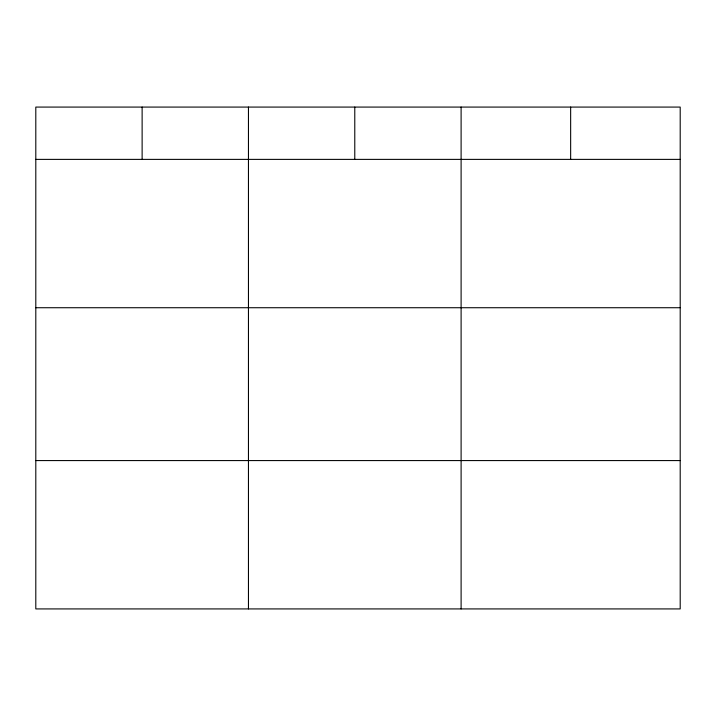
<?xml version="1.0" encoding="UTF-8"?>
<svg xmlns="http://www.w3.org/2000/svg" width="716" height="716" viewBox="0 0 716 716"><rect width="100%" height="100%" fill="white"/><g stroke="black" fill="none" stroke-linecap="round" stroke-linejoin="round"><path stroke-width="1.07" d="M680.2 307.728L680.2 107.078L35.8 107.078L35.8 608.922L680.2 608.922L680.2 307.728L35.8 307.728M35.8 159.382L680.2 159.382M35.8 460.576L680.2 460.576M570.652 107.078L570.652 159.382M461.104 107.078L461.104 608.922M354.778 107.078L354.778 159.382M248.452 107.078L248.452 608.922M142.126 107.078L142.126 159.382"/></g></svg>
